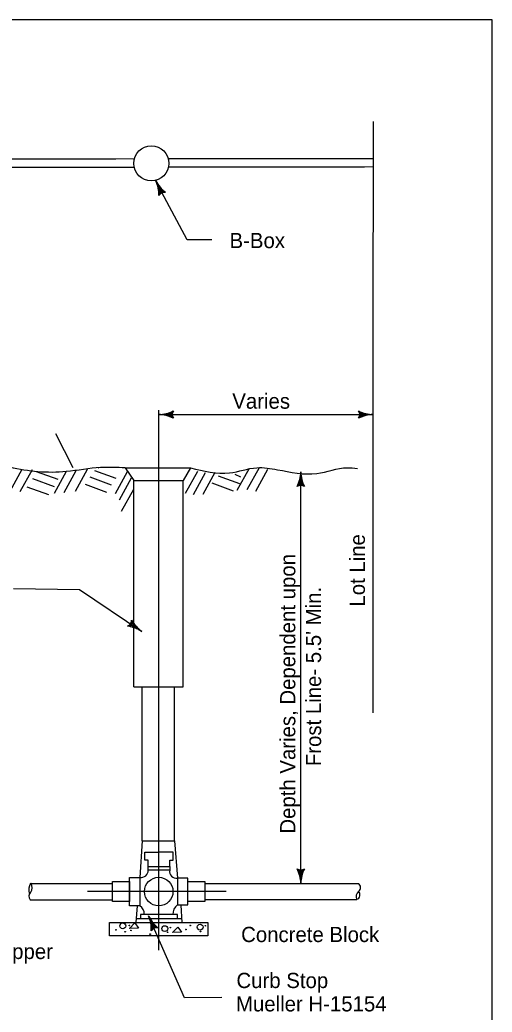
# Model space of a CAD drawing. Extents: x -1863 to -1632, y 1680 to 1979.
# Drawn here: x -1720.4 to -1631.8, y 1792.9 to 1979.3 of the extents above; entities that cross this region are included whole.
import ezdxf

# ---------------------------------------------------------------- set-up
doc = ezdxf.new("R2010")
doc.units = 0
doc.layers.add('1', color=7, linetype='Continuous')

msp = doc.modelspace()

# ---------------------------------------------------------------- linework, layer by layer
at = {"layer": '1'}
for p, q in [((-1654.07, 1918.54), (-1654.04, 1960.16)), ((-1753.24, 1953.14), (-1702.41, 1953.17)), ((-1702.4, 1953.17), (-1698.91, 1953.21)), ((-1692.55, 1953.22), (-1655.83, 1953.22)), ((-1655.83, 1953.22), (-1654.08, 1953.23)), ((-1753.23, 1951.55), (-1702.4, 1951.59)), ((-1702.4, 1951.59), (-1698.91, 1951.62)), ((-1692.41, 1951.69), (-1655.69, 1951.69)), ((-1655.69, 1951.69), (-1654.08, 1951.7)), ((-1694.7, 1948.71), (-1694.73, 1948.72)), ((-1694.56, 1948.48), (-1694.65, 1948.52)), ((-1694.4, 1948.25), (-1694.57, 1948.31)), ((-1694.22, 1948.01), (-1694.52, 1948.11)), ((-1694.01, 1947.75), (-1694.46, 1947.9)), ((-1693.76, 1947.49), (-1694.42, 1947.71)), ((-1689, 1937.94), (-1694.26, 1947.81)), ((-1693.46, 1947.2), (-1694.38, 1947.51)), ((-1693.07, 1946.89), (-1694.34, 1947.32)), ((-1693.49, 1946.85), (-1694.32, 1947.13)), ((-1693.75, 1946.75), (-1694.3, 1946.94)), ((-1693.94, 1946.64), (-1694.29, 1946.76)), ((-1694.09, 1946.51), (-1694.28, 1946.58)), ((-1694.21, 1946.37), (-1694.27, 1946.39)), ((-1684.39, 1937.94), (-1689, 1937.94)), ((-1654.07, 1849.11), (-1654.07, 1918.54)), ((-1694.33, 1804.52), (-1694.33, 1905.97)), ((-1694.33, 1905.14), (-1654.07, 1905.14)), ((-1693.97, 1905.15), (-1694, 1905.13)), ((-1693.7, 1905.17), (-1693.77, 1905.11)), ((-1693.42, 1905.21), (-1693.56, 1905.08)), ((-1693.12, 1905.27), (-1693.34, 1905.05)), ((-1692.81, 1905.34), (-1693.14, 1905.01)), ((-1692.46, 1905.45), (-1692.94, 1904.96)), ((-1692.06, 1905.6), (-1692.75, 1904.91)), ((-1691.62, 1905.81), (-1692.57, 1904.86)), ((-1691.76, 1905.42), (-1692.38, 1904.8)), ((-1691.79, 1905.14), (-1692.21, 1904.73)), ((-1691.77, 1904.92), (-1692.03, 1904.66)), ((-1691.72, 1904.73), (-1691.86, 1904.59)), ((-1656.79, 1904.47), (-1655.84, 1905.42)), ((-1656.75, 1905.72), (-1656.7, 1905.77)), ((-1656.68, 1905.54), (-1656.54, 1905.69)), ((-1656.64, 1904.85), (-1656.02, 1905.48)), ((-1656.63, 1905.36), (-1656.37, 1905.61)), ((-1656.6, 1905.13), (-1656.2, 1905.54)), ((-1656.34, 1904.68), (-1655.65, 1905.36)), ((-1655.95, 1904.82), (-1655.46, 1905.31)), ((-1655.6, 1904.93), (-1655.26, 1905.26)), ((-1655.28, 1905.01), (-1655.05, 1905.22)), ((-1654.98, 1905.06), (-1654.85, 1905.19)), ((-1654.7, 1905.1), (-1654.63, 1905.17)), ((-1654.43, 1905.13), (-1654.4, 1905.15)), ((-1691.65, 1904.56), (-1691.7, 1904.51)), ((-1713.69, 1901.58), (-1710.44, 1895.18)), ((-1720, 1894.84), (-1722.26, 1890.71)), ((-1718.1, 1894.78), (-1720.37, 1890.65)), ((-1717.3, 1894.47), (-1713.28, 1892.99)), ((-1711.68, 1894.41), (-1713.94, 1890.29)), ((-1709.87, 1894.55), (-1712.14, 1890.42)), ((-1707.75, 1894.84), (-1710.02, 1890.71)), ((-1706.37, 1894.64), (-1702.36, 1893.16)), ((-1705.62, 1895.14), (-1705.59, 1895.13)), ((-1700.26, 1894.35), (-1702.53, 1890.23)), ((-1700.61, 1895.12), (-1688.35, 1895.12)), ((-1700.61, 1895.12), (-1698.98, 1892.76)), ((-1688.35, 1895.12), (-1689.77, 1892.73)), ((-1687.08, 1894.44), (-1689.34, 1890.31)), ((-1685.61, 1894.18), (-1687.88, 1890.06)), ((-1683.8, 1894.24), (-1686.07, 1890.11)), ((-1683.2, 1893.64), (-1679.19, 1892.16)), ((-1680.05, 1893.92), (-1678.96, 1893.44)), ((-1677.38, 1895.01), (-1679.65, 1890.88)), ((-1675.49, 1895.15), (-1677.76, 1891.02)), ((-1673.89, 1894.81), (-1676.15, 1890.68)), ((-1667.59, 1893.45), (-1667.72, 1893.58)), ((-1667.63, 1893.73), (-1667.69, 1893.8)), ((-1667.65, 1894), (-1667.68, 1894.03)), ((-1667.67, 1817.07), (-1667.67, 1894.36)), ((-1717.99, 1893.13), (-1713.97, 1891.65)), ((-1708.12, 1892.08), (-1704.11, 1890.59)), ((-1707.26, 1893.44), (-1703.25, 1891.96)), ((-1699.49, 1893.19), (-1701.76, 1889.06)), ((-1698.98, 1853.97), (-1698.98, 1892.76)), ((-1698.98, 1892.76), (-1689.77, 1892.76)), ((-1689.77, 1853.97), (-1689.77, 1892.73)), ((-1684.38, 1892.3), (-1680.37, 1890.82)), ((-1668.24, 1891.68), (-1668.29, 1891.73)), ((-1668.07, 1891.74), (-1668.21, 1891.89)), ((-1667.88, 1891.8), (-1668.14, 1892.06)), ((-1667.66, 1891.82), (-1668.07, 1892.23)), ((-1667.38, 1891.78), (-1668, 1892.41)), ((-1667, 1891.64), (-1667.95, 1892.59)), ((-1667.2, 1892.09), (-1667.89, 1892.78)), ((-1667.35, 1892.48), (-1667.84, 1892.97)), ((-1667.45, 1892.83), (-1667.79, 1893.17)), ((-1667.53, 1893.15), (-1667.75, 1893.37)), ((-1719.05, 1891.59), (-1715.03, 1890.11)), ((-1699.09, 1891.08), (-1701.36, 1886.95)), ((-1721.57, 1872.47), (-1709.21, 1872.27)), ((-1709.21, 1872.27), (-1697.51, 1864.42)), ((-1700.14, 1865.37), (-1698.82, 1865.63)), ((-1699.8, 1865.61), (-1698.94, 1865.78)), ((-1699.62, 1865.83), (-1699.05, 1865.94)), ((-1699.52, 1866.03), (-1699.15, 1866.09)), ((-1699.45, 1866.21), (-1699.25, 1866.25)), ((-1699.42, 1866.39), (-1699.34, 1866.4)), ((-1699.65, 1865.29), (-1698.7, 1865.48)), ((-1699.24, 1865.2), (-1698.57, 1865.33)), ((-1698.9, 1865.09), (-1698.43, 1865.18)), ((-1698.59, 1864.98), (-1698.28, 1865.04)), ((-1698.31, 1864.86), (-1698.13, 1864.89)), ((-1698.05, 1864.73), (-1697.96, 1864.76)), ((-1697.82, 1864.61), (-1697.78, 1864.61)), ((-1698.98, 1853.97), (-1689.77, 1853.97)), ((-1697.46, 1825.06), (-1697.46, 1853.97)), ((-1691.38, 1825.06), (-1691.38, 1853.97)), ((-1697.46, 1825.06), (-1697.86, 1818.2)), ((-1697.46, 1825.06), (-1691.38, 1825.06)), ((-1691.38, 1825.06), (-1690.8, 1818.06)), ((-1668.33, 1819.79), (-1667.38, 1818.84)), ((-1668.13, 1819.34), (-1667.44, 1818.65)), ((-1667.95, 1819.64), (-1667.32, 1819.02)), ((-1667.67, 1819.61), (-1667.26, 1819.2)), ((-1667.45, 1819.63), (-1667.19, 1819.37)), ((-1667.26, 1819.68), (-1667.12, 1819.54)), ((-1667.09, 1819.76), (-1667.04, 1819.71)), ((-1667.98, 1818.94), (-1667.49, 1818.46)), ((-1667.87, 1818.6), (-1667.53, 1818.26)), ((-1667.8, 1818.28), (-1667.57, 1818.06)), ((-1667.74, 1817.98), (-1667.61, 1817.85)), ((-1667.7, 1817.7), (-1667.64, 1817.64)), ((-1667.68, 1817.43), (-1667.65, 1817.41)), ((-1718.37, 1817.09), (-1703.05, 1817.09)), ((-1707.69, 1815.62), (-1681.65, 1815.62)), ((-1685.66, 1817.07), (-1656.86, 1817.07)), ((-1718.45, 1813.99), (-1703.05, 1813.99)), ((-1685.53, 1814.04), (-1657.16, 1814.04)), ((-1698.37, 1812.85), (-1698.62, 1809.73)), ((-1690.17, 1813), (-1689.97, 1809.73)), ((-1698.56, 1810.49), (-1690.04, 1810.49)), ((-1689.46, 1795.61), (-1696.22, 1810.97)), ((-1696.06, 1810.65), (-1696.1, 1810.67)), ((-1695.93, 1810.42), (-1696.02, 1810.45)), ((-1695.78, 1810.17), (-1695.96, 1810.24)), ((-1695.61, 1809.92), (-1695.9, 1810.04)), ((-1695.41, 1809.67), (-1695.85, 1809.83)), ((-1695.17, 1809.39), (-1695.81, 1809.64)), ((-1694.88, 1809.09), (-1695.79, 1809.44)), ((-1694.51, 1808.76), (-1695.76, 1809.24)), ((-1694.92, 1808.74), (-1695.74, 1809.05)), ((-1695.19, 1808.66), (-1695.73, 1808.87)), ((-1695.38, 1808.55), (-1695.72, 1808.68)), ((-1695.54, 1808.42), (-1695.72, 1808.5)), ((-1695.66, 1808.29), (-1695.72, 1808.31)), ((-1682.51, 1795.63), (-1689.46, 1795.61))]:
    msp.add_line(p, q, dxfattribs=at)
for points in [[(-1863.24, 1679.69), (-1631.75, 1679.69), (-1631.75, 1979.27), (-1863.24, 1979.27)], [(-1696.31, 1820.28), (-1692.26, 1820.28), (-1692.26, 1819.54), (-1696.31, 1819.54)], [(-1699.84, 1813.65), (-1703.02, 1813.65), (-1703.02, 1817.41), (-1699.84, 1817.41)], [(-1699.84, 1818.2), (-1697.86, 1818.2), (-1697.86, 1812.85), (-1699.84, 1812.85)], [(-1690.8, 1813.03), (-1688.85, 1813.03), (-1688.85, 1818.06), (-1690.8, 1818.06)], [(-1685.67, 1813.65), (-1688.85, 1813.65), (-1688.85, 1817.41), (-1685.67, 1817.41)], [(-1703.56, 1809.73), (-1685.1, 1809.73), (-1685.1, 1807.22), (-1703.56, 1807.22)], [(-1697.75, 1810.49), (-1690.79, 1810.49), (-1690.79, 1811.25), (-1697.75, 1811.25)]]:
    msp.add_lwpolyline(points, close=True, dxfattribs=at)
for points in [[(-1696.31, 1820.28), (-1696.31, 1821.44), (-1696.94, 1821.44), (-1696.94, 1822.96), (-1694.33, 1822.96)], [(-1692.26, 1820.28), (-1692.26, 1821.44), (-1691.64, 1821.44), (-1691.64, 1822.96), (-1694.33, 1822.96)], [(-1699.83, 1808.62), (-1698.81, 1809.66), (-1698.11, 1808.68), (-1699.85, 1808.62)], [(-1691.75, 1807.86), (-1690.72, 1808.88), (-1690.03, 1807.91), (-1691.76, 1807.84)]]:
    msp.add_lwpolyline(points, dxfattribs=at)
for centre, radius in [((-1695.72, 1952.31), 3.29), ((-1694.33, 1815.55), 2.68), ((-1702.35, 1808.37), 0.0629), ((-1701.07, 1809.1), 0.55), ((-1700.63, 1808), 0.0629), ((-1699.83, 1809.17), 0.0629), ((-1699.54, 1808.26), 0.0629), ((-1695.52, 1808.71), 0.0629), ((-1693.19, 1808.59), 0.55), ((-1692.66, 1807.89), 0.0629), ((-1692.14, 1808.77), 0.0629), ((-1689.22, 1808.43), 0.0629), ((-1688.41, 1809.17), 0.0629), ((-1686.56, 1808.87), 0.55), ((-1686.49, 1808.03), 0.0629), ((-1685.57, 1809.14), 0.0629), ((-1695.93, 1807.55), 0.0629)]:
    msp.add_circle(centre, radius, dxfattribs=at)
for centre, radius, start, end in [((-1700.35, 1946.41), 6.07, 358.5847, 25.526), ((-1689.44, 1951.76), 6.07, 206.6572, 233.5985), ((-1693.21, 1945.64), 1.24, 82.4298, 149.7535), ((-1694.39, 1911.21), 6.07, 270.5656, 297.5069), ((-1694.39, 1899.06), 6.07, 62.4931, 89.4344), ((-1690.55, 1905.14), 1.24, 146.3381, 213.6619), ((-1654.01, 1911.21), 6.07, 242.4931, 269.4344), ((-1657.85, 1905.14), 1.24, 326.3381, 33.6619), ((-1654.01, 1899.06), 6.07, 90.5656, 117.5069), ((-1673.74, 1894.42), 6.07, 332.4931, 359.4344), ((-1661.59, 1894.42), 6.07, 180.5656, 207.5069), ((-1667.66, 1890.58), 1.24, 56.3381, 123.6619), ((-1700.65, 1866.52), 1.24, 292.4675, 359.7912), ((-1694.08, 1869.43), 6.07, 208.6224, 235.5637), ((-1700.85, 1859.34), 6.07, 56.6949, 83.6362), ((-1697.64, 1819.52), 1.33, 260.5174, 1.1017), ((-1691.03, 1819.3), 1.26, 168.9713, 280.2492), ((-1673.74, 1817.01), 6.07, 0.5656, 27.5069), ((-1667.66, 1820.85), 1.24, 236.3381, 303.6618), ((-1661.59, 1817.01), 6.07, 152.4931, 179.4344), ((-1716.55, 1815.89), 2.18, 146.4586, 198.3521), ((-1717.69, 1814.66), 1.01, 132.0349, 221.2728), ((-1719.45, 1816.25), 1.38, 322.1484, 37.6571), ((-1656.01, 1814.59), 1.27, 128.9422, 203.0895), ((-1657.46, 1814.95), 0.904, 288.3869, 43.6447), ((-1657.39, 1816.3), 0.939, 308.7604, 55.3771), ((-1698.78, 1811.39), 1.73, 355.182, 57.6214), ((-1689.68, 1811.38), 1.99, 124.1761, 183.7301), ((-1701.8, 1808.56), 6.07, 356.438, 23.3792), ((-1690.69, 1813.49), 6.07, 204.5104, 231.4517), ((-1694.69, 1807.52), 1.24, 80.283, 147.6067)]:
    msp.add_arc(centre, radius, start, end, dxfattribs=at)
for points in [[(-1700.61, 1895.12), (-1705.23, 1895.18), (-1711.68, 1894.41), (-1722.26, 1895.23), (-1726.53, 1896.09), (-1732.64, 1895.09), (-1734.82, 1894.52), (-1740.24, 1894.95), (-1744.02, 1896.11)], [(-1688.35, 1895.12), (-1681.03, 1894.18), (-1675.92, 1895.15), (-1672.05, 1894.78), (-1664.65, 1894.07), (-1658.95, 1895.15), (-1657.03, 1894.99)]]:
    msp.add_spline(points, degree=3, dxfattribs=at)

# ---------------------------------------------------------------- texts
for s, height, p in [('B-Box', 2.86, (-1681.04, 1936.39)), ('Varies', 2.86, (-1680.52, 1906.23)), ('Concrete Block', 2.8596, (-1678.86, 1806.06)), ('Tap Service Piping, Copper', 2.8596, (-1760.94, 1802.87)), ('Curb Stop', 2.86, (-1679.74, 1797.42)), ('Mueller H-15154', 2.8596, (-1679.83, 1793.03))]:
    msp.add_text(s, height=height, dxfattribs=at).set_placement(p)
for s, height, p in [('Lot Line', 2.859, (-1655.63, 1869.07)), ('Depth Varies, Dependent upon', 2.8595, (-1668.69, 1826.43)), ("Frost Line- 5.5' Min.", 2.8596, (-1663.85, 1839.1))]:
    msp.add_text(s, height=height, rotation=90, dxfattribs=at).set_placement(p)

doc.saveas('drawing.dxf')
